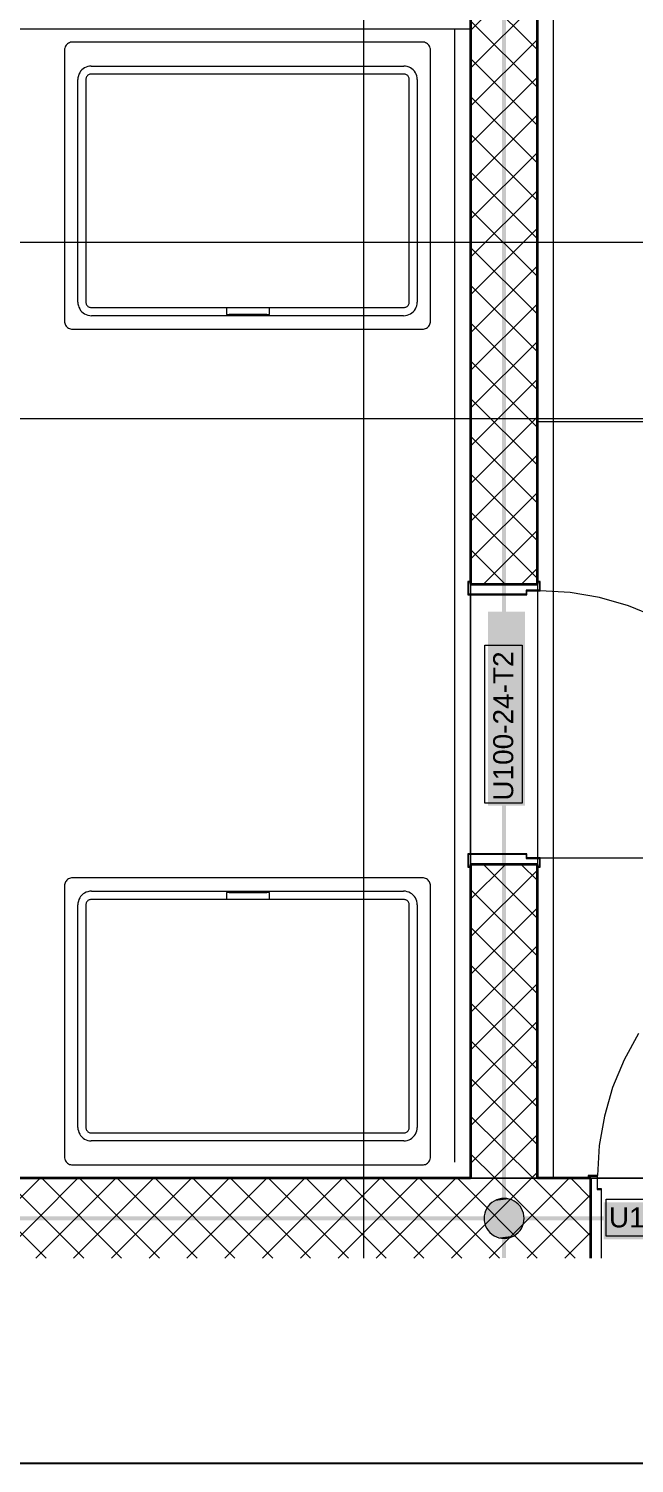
# Model space of a CAD drawing. Extents: x -1132 to 613, y -233 to 616.
# Drawn here: x -576.5 to -531.2, y -174.5 to -67 of the extents above; entities that cross this region are included whole.
import ezdxf
from ezdxf.lldxf.tags import DXFTag

# ---------------------------------------------------------------- set-up
doc = ezdxf.new("R2010")
doc.units = 0
doc.layers.get('0').update_dxf_attribs({"lineweight": 13})
for name, color, linetype, lineweight in [('A-DETL-____-HDLN', 7, '_Verdeckte Linien_', 9), ('A-DOOR-____-IDEN', 7, 'Continuous', 5), ('A-DOOR-____-OTLN', 7, 'Continuous', 9), ('A-DOOR-FRAM-MCUT', 7, 'Continuous', 9), ('A-DOOR-OPNG-OTLN', 7, 'Continuous', 9), ('A-FLOR-____-OTLN', 7, 'Continuous', 9), ('A-FLOR-____-OVHD', 7, 'Strichpunkt - Fein', 9), ('A-WALL-____-MCUT', 7, 'Continuous', 35), ('A-WALL-____-PATT', 7, 'Continuous', 35), ('Q-SPCQ-____-OTLN', 7, 'Continuous', 9), ('S-GRID-____-OTLN', 7, 'Continuous', 5)]:
    doc.layers.add(name, color=color, linetype=linetype, lineweight=lineweight)
doc.layers.add('EL01_WAN_Leitung_Potentialausgleich', color=1, linetype='fein_strichliert', lineweight=13, true_color=0xff0000)
doc.styles.get("Standard").update_dxf_attribs({"font": 'arial.ttf'})
tags = doc.linetypes.add('_Rasterlinie_', pattern=[0.375, 0.2, -0.05, 0.075, -0.05]).pattern_tags.tags
tags[10:11] = [DXFTag(74, 4), DXFTag(75, 0), DXFTag(340, '0'), DXFTag(46, 1.0), DXFTag(50, 0.0), DXFTag(44, 0.0), DXFTag(45, 0.0)]
tags[8:9] = [DXFTag(74, 4), DXFTag(75, 0), DXFTag(340, '0'), DXFTag(46, 1.0), DXFTag(50, 0.0), DXFTag(44, 0.0), DXFTag(45, 0.0)]
tags[6:7] = [DXFTag(74, 4), DXFTag(75, 0), DXFTag(340, '0'), DXFTag(46, 1.0), DXFTag(50, 0.0), DXFTag(44, 0.0), DXFTag(45, 0.0)]
tags[4:5] = [DXFTag(74, 4), DXFTag(75, 0), DXFTag(340, '0'), DXFTag(46, 1.0), DXFTag(50, 0.0), DXFTag(44, 0.0), DXFTag(45, 0.0)]
tags = doc.linetypes.add('_Verdeckte Linien_', pattern=[0.15, 0.1, -0.05]).pattern_tags.tags
tags[6:7] = [DXFTag(74, 4), DXFTag(75, 0), DXFTag(340, '0'), DXFTag(46, 1.0), DXFTag(50, 0.0), DXFTag(44, 0.0), DXFTag(45, 0.0)]
tags[4:5] = [DXFTag(74, 4), DXFTag(75, 0), DXFTag(340, '0'), DXFTag(46, 1.0), DXFTag(50, 0.0), DXFTag(44, 0.0), DXFTag(45, 0.0)]
tags = doc.linetypes.add('fein_strichliert', pattern=[4, 1, -2, 1]).pattern_tags.tags
tags[8:9] = [DXFTag(74, 4), DXFTag(75, 0), DXFTag(340, '0'), DXFTag(46, 0.0), DXFTag(50, 0.0), DXFTag(44, 0.0), DXFTag(45, 0.0)]
tags[6:7] = [DXFTag(74, 4), DXFTag(75, 0), DXFTag(340, '0'), DXFTag(46, 0.0), DXFTag(50, 0.0), DXFTag(44, 0.0), DXFTag(45, 0.0)]
tags[4:5] = [DXFTag(74, 4), DXFTag(75, 0), DXFTag(340, '0'), DXFTag(46, 0.0), DXFTag(50, 0.0), DXFTag(44, 0.0), DXFTag(45, 0.0)]
tags = doc.linetypes.add('Grundrissdarstellung Sturz', pattern=[0.25, 0.15, -0.05, 0, -0.05]).pattern_tags.tags
tags[10:11] = [DXFTag(74, 4), DXFTag(75, 0), DXFTag(340, '0'), DXFTag(46, 1.0), DXFTag(50, 0.0), DXFTag(44, 0.0), DXFTag(45, 0.0)]
tags[8:9] = [DXFTag(74, 4), DXFTag(75, 0), DXFTag(340, '0'), DXFTag(46, 1.0), DXFTag(50, 0.0), DXFTag(44, 0.0), DXFTag(45, 0.0)]
tags[6:7] = [DXFTag(74, 4), DXFTag(75, 0), DXFTag(340, '0'), DXFTag(46, 1.0), DXFTag(50, 0.0), DXFTag(44, 0.0), DXFTag(45, 0.0)]
tags[4:5] = [DXFTag(74, 4), DXFTag(75, 0), DXFTag(340, '0'), DXFTag(46, 1.0), DXFTag(50, 0.0), DXFTag(44, 0.0), DXFTag(45, 0.0)]
tags = doc.linetypes.add('Strichpunkt - Fein', pattern=[0.2, 0.1, -0.05, 0, -0.05]).pattern_tags.tags
tags[10:11] = [DXFTag(74, 4), DXFTag(75, 0), DXFTag(340, '0'), DXFTag(46, 1.0), DXFTag(50, 0.0), DXFTag(44, 0.0), DXFTag(45, 0.0)]
tags[8:9] = [DXFTag(74, 4), DXFTag(75, 0), DXFTag(340, '0'), DXFTag(46, 1.0), DXFTag(50, 0.0), DXFTag(44, 0.0), DXFTag(45, 0.0)]
tags[6:7] = [DXFTag(74, 4), DXFTag(75, 0), DXFTag(340, '0'), DXFTag(46, 1.0), DXFTag(50, 0.0), DXFTag(44, 0.0), DXFTag(45, 0.0)]
tags[4:5] = [DXFTag(74, 4), DXFTag(75, 0), DXFTag(340, '0'), DXFTag(46, 1.0), DXFTag(50, 0.0), DXFTag(44, 0.0), DXFTag(45, 0.0)]

# ---------------------------------------------------------------- blocks, each defined once
blk = doc.blocks.new('Referenz-A0UJ2EK7XE', base_point=(-1124.08, -162.87))
at = {"layer": 'A-DETL-____-HDLN', "color": 0, "linetype": '_Verdeckte Linien_', "ltscale": 0.13}
blk.add_line((-743.51, -83.02), (-518.41, -83.02), dxfattribs=at)
at = {"layer": 'A-DOOR-____-IDEN', "color": 0, "linetype": 'Continuous', "ltscale": 0.13}
for p, q in [((-542.34, -125.04), (-542.34, -113.2)), ((-542.34, -113.2), (-539.56, -113.2)), ((-539.56, -113.2), (-539.56, -125.04)), ((-539.56, -125.04), (-542.34, -125.04)), ((-533.26, -154.69), (-521.42, -154.69)), ((-533.26, -157.47), (-533.26, -154.69)), ((-521.42, -157.47), (-533.26, -157.47))]:
    blk.add_line(p, q, dxfattribs=at)
at = {"layer": 'A-DOOR-____-IDEN', "color": 7, "linetype": 'Continuous', "ltscale": 0.13, "true_color": 0xffffff}
for points in [[(-542.1, -125.22), (-539.34, -125.22), (-542.1, -110.68)], [(-539.34, -125.22), (-542.1, -110.68), (-539.34, -110.68)], [(-533.44, -157.69), (-518.9, -157.69), (-533.44, -154.93)], [(-518.9, -157.69), (-533.44, -154.93), (-518.9, -154.93)]]:
    blk.add_solid(points, dxfattribs=at)
at = {"layer": 'A-DOOR-____-OTLN', "color": 0, "linetype": 'Grundrissdarstellung Sturz', "ltscale": 0.13}
for p, q in [((-543.41, -108.62), (-543.41, -129.62)), ((-538.41, -108.62), (-538.41, -129.62)), ((-534.41, -153.12), (-513.41, -153.12))]:
    blk.add_line(p, q, dxfattribs=at)
at = {"layer": 'A-DOOR-FRAM-MCUT', "color": 0, "linetype": 'Continuous', "ltscale": 0.13}
for p, q in [((-543.41, -108.42), (-543.61, -108.42)), ((-543.61, -108.42), (-543.61, -109.42)), ((-543.57, -109.38), (-543.57, -108.46)), ((-543.57, -108.46), (-543.41, -108.46)), ((-538.21, -108.42), (-538.41, -108.42)), ((-538.41, -108.46), (-538.25, -108.46)), ((-538.25, -108.46), (-538.25, -109.08)), ((-538.21, -109.12), (-538.21, -108.42)), ((-543.61, -109.42), (-539.21, -109.42)), ((-539.25, -109.38), (-543.57, -109.38)), ((-538.25, -109.08), (-539.25, -109.08)), ((-539.25, -109.08), (-539.25, -109.38)), ((-539.21, -109.42), (-539.21, -109.12)), ((-539.21, -109.12), (-538.21, -109.12)), ((-539.21, -128.82), (-543.61, -128.82)), ((-543.61, -128.82), (-543.61, -129.82)), ((-543.57, -129.78), (-543.57, -128.86)), ((-543.57, -128.86), (-539.25, -128.86)), ((-539.25, -128.86), (-539.25, -129.16)), ((-539.21, -129.12), (-539.21, -128.82)), ((-543.61, -129.82), (-543.41, -129.82)), ((-543.41, -129.78), (-543.57, -129.78)), ((-539.25, -129.16), (-538.25, -129.16)), ((-538.21, -129.12), (-539.21, -129.12)), ((-538.25, -129.78), (-538.41, -129.78)), ((-538.41, -129.82), (-538.21, -129.82)), ((-538.25, -129.16), (-538.25, -129.78)), ((-538.21, -129.82), (-538.21, -129.12)), ((-533.91, -152.92), (-534.61, -152.92)), ((-534.61, -152.92), (-534.61, -153.12)), ((-534.57, -153.12), (-534.57, -152.96)), ((-534.57, -152.96), (-533.95, -152.96)), ((-533.95, -152.96), (-533.95, -153.96)), ((-533.91, -153.92), (-533.91, -152.92)), ((-533.95, -153.96), (-533.65, -153.96)), ((-533.61, -153.92), (-533.91, -153.92)), ((-533.65, -153.96), (-533.65, -159.1)), ((-533.61, -159.1), (-533.61, -153.92))]:
    blk.add_line(p, q, dxfattribs=at)
at = {"layer": 'A-DOOR-OPNG-OTLN', "color": 0, "linetype": 'Continuous', "ltscale": 0.13}
for p, q in [((-535.97, -109.25), (-538.21, -109.12)), ((-533.76, -109.62), (-535.97, -109.25)), ((-531.6, -110.24), (-533.76, -109.62)), ((-529.53, -111.1), (-531.6, -110.24)), ((-538.21, -129.12), (-518.21, -129.12)), ((-530.84, -142.28), (-531.93, -144.24)), ((-531.93, -144.24), (-532.78, -146.32)), ((-532.78, -146.32), (-533.4, -148.47)), ((-533.4, -148.47), (-533.78, -150.68)), ((-533.78, -150.68), (-533.91, -152.92))]:
    blk.add_line(p, q, dxfattribs=at)
at = {"layer": 'A-FLOR-____-OTLN', "color": 0, "linetype": 'Continuous', "ltscale": 0.13}
for p, q in [((-512.41, -96.47), (-538.41, -96.47)), ((-543.41, -109.38), (-543.41, -108.62)), ((-543.41, -128.82), (-543.41, -109.42)), ((-538.41, -108.62), (-538.41, -109.08)), ((-538.41, -109.12), (-538.41, -129.12)), ((-543.41, -129.62), (-543.41, -128.86)), ((-538.41, -129.16), (-538.41, -129.62)), ((-534.41, -153.12), (-533.95, -153.12)), ((-533.91, -153.12), (-513.91, -153.12))]:
    blk.add_line(p, q, dxfattribs=at)
at = {"layer": 'A-FLOR-____-OVHD', "color": 0, "linetype": 'Strichpunkt - Fein', "ltscale": 0.13}
for p, q in [((-537.21, -153.12), (-537.21, 177.78)), ((-544.61, -67.02), (-544.61, -151.92)), ((-239.31, -153.12), (-1003.21, -153.12))]:
    blk.add_line(p, q, dxfattribs=at)
at = {"layer": 'A-WALL-____-MCUT', "color": 0, "linetype": 'Continuous', "ltscale": 0.35}
for p, q in [((-538.41, -108.62), (-538.41, 29.98)), ((-543.41, -63.02), (-543.41, -108.62)), ((-543.41, -108.62), (-538.41, -108.62)), ((-538.41, -129.62), (-543.41, -129.62)), ((-543.41, -129.62), (-543.41, -153.12)), ((-538.41, -153.12), (-538.41, -129.62)), ((-543.41, -153.12), (-662.51, -153.12)), ((-534.41, -153.12), (-538.41, -153.12)), ((-534.41, -159.1), (-534.41, -153.12))]:
    blk.add_line(p, q, dxfattribs=at)
at = {"layer": 'A-WALL-____-MCUT', "color": 0, "linetype": 'Continuous', "lineweight": 9, "ltscale": 0.13}
for p, q in [((-716.51, -67.02), (-543.41, -67.02)), ((-543.41, -153.12), (-538.41, -153.12))]:
    blk.add_line(p, q, dxfattribs=at)
at = {"layer": 'A-WALL-____-PATT', "color": 0, "linetype": 'Continuous', "lineweight": 9, "ltscale": 0.13}
for p, q in [((-543.41, -67.16), (-539.27, -63.02)), ((-538.41, -68.61), (-543.41, -63.61)), ((-543.41, -69.99), (-538.41, -64.99)), ((-538.41, -71.43), (-543.41, -66.43)), ((-543.41, -72.82), (-538.41, -67.82)), ((-538.41, -74.26), (-543.41, -69.26)), ((-543.41, -75.65), (-538.41, -70.65)), ((-538.41, -77.09), (-543.41, -72.09)), ((-543.41, -78.48), (-538.41, -73.48)), ((-538.41, -79.92), (-543.41, -74.92)), ((-543.41, -81.3), (-538.41, -76.3)), ((-538.41, -82.75), (-543.41, -77.75)), ((-543.41, -84.13), (-538.41, -79.13)), ((-538.41, -85.58), (-543.41, -80.58)), ((-543.41, -86.96), (-538.41, -81.96)), ((-538.41, -88.4), (-543.41, -83.4)), ((-543.41, -89.79), (-538.41, -84.79)), ((-538.41, -91.23), (-543.41, -86.23)), ((-543.41, -92.62), (-538.41, -87.62)), ((-538.41, -94.06), (-543.41, -89.06)), ((-543.41, -95.45), (-538.41, -90.45)), ((-538.41, -96.89), (-543.41, -91.89)), ((-543.41, -98.28), (-538.41, -93.28)), ((-538.41, -99.72), (-543.41, -94.72)), ((-543.41, -101.1), (-538.41, -96.1)), ((-538.41, -102.55), (-543.41, -97.55)), ((-543.41, -103.93), (-538.41, -98.93)), ((-538.41, -105.37), (-543.41, -100.37)), ((-543.41, -106.76), (-538.41, -101.76)), ((-538.41, -108.2), (-543.41, -103.2)), ((-542.44, -108.62), (-538.41, -104.59)), ((-540.82, -108.62), (-543.41, -106.03)), ((-539.61, -108.62), (-538.41, -107.42)), ((-543.41, -132.22), (-540.81, -129.62)), ((-538.41, -133.66), (-542.44, -129.62)), ((-538.41, -130.83), (-539.62, -129.62)), ((-543.41, -135.04), (-538.41, -130.04)), ((-538.41, -136.49), (-543.41, -131.49)), ((-543.41, -137.87), (-538.41, -132.87)), ((-538.41, -139.32), (-543.41, -134.32)), ((-543.41, -140.7), (-538.41, -135.7)), ((-538.41, -142.14), (-543.41, -137.14)), ((-543.41, -143.53), (-538.41, -138.53)), ((-538.41, -144.97), (-543.41, -139.97)), ((-543.41, -146.36), (-538.41, -141.36)), ((-538.41, -147.8), (-543.41, -142.8)), ((-543.41, -149.19), (-538.41, -144.19)), ((-538.41, -150.63), (-543.41, -145.63)), ((-543.41, -152.02), (-538.41, -147.02)), ((-538.74, -153.12), (-543.41, -148.46)), ((-541.68, -153.12), (-538.41, -149.84)), ((-541.57, -153.12), (-543.41, -151.29)), ((-581.61, -159.1), (-575.63, -153.12)), ((-575.19, -159.1), (-581.17, -153.12)), ((-578.78, -159.1), (-572.8, -153.12)), ((-572.36, -159.1), (-578.34, -153.12)), ((-575.95, -159.1), (-569.97, -153.12)), ((-569.53, -159.1), (-575.51, -153.12)), ((-573.12, -159.1), (-567.14, -153.12)), ((-566.7, -159.1), (-572.68, -153.12)), ((-570.29, -159.1), (-564.31, -153.12)), ((-563.87, -159.1), (-569.86, -153.12)), ((-567.46, -159.1), (-561.48, -153.12)), ((-561.05, -159.1), (-567.03, -153.12)), ((-564.64, -159.1), (-558.65, -153.12)), ((-558.22, -159.1), (-564.2, -153.12)), ((-561.81, -159.1), (-555.83, -153.12)), ((-555.39, -159.1), (-561.37, -153.12)), ((-558.98, -159.1), (-553, -153.12)), ((-552.56, -159.1), (-558.54, -153.12)), ((-556.15, -159.1), (-550.17, -153.12)), ((-549.73, -159.1), (-555.71, -153.12)), ((-553.32, -159.1), (-547.34, -153.12)), ((-546.9, -159.1), (-552.88, -153.12)), ((-550.49, -159.1), (-544.51, -153.12)), ((-544.07, -159.1), (-550.06, -153.12)), ((-547.67, -159.1), (-541.68, -153.12)), ((-541.25, -159.1), (-547.23, -153.12)), ((-544.84, -159.1), (-538.86, -153.12)), ((-538.42, -159.1), (-544.4, -153.12)), ((-542.01, -159.1), (-536.03, -153.12)), ((-535.59, -159.1), (-541.57, -153.12)), ((-538.86, -153.12), (-538.41, -152.67)), ((-534.41, -157.46), (-538.74, -153.12)), ((-534.41, -154.63), (-535.91, -153.12)), ((-539.18, -159.1), (-534.41, -154.33)), ((-536.35, -159.1), (-534.41, -157.16))]:
    blk.add_line(p, q, dxfattribs=at)
at = {"layer": 'Q-SPCQ-____-OTLN', "color": 0, "linetype": 'Continuous', "ltscale": 0.13}
for p, q in [((-573.8, -68.54), (-573.81, -68.62)), ((-573.81, -68.62), (-573.81, -88.92)), ((-573.79, -68.47), (-573.8, -68.54)), ((-573.76, -68.39), (-573.79, -68.47)), ((-573.73, -68.32), (-573.76, -68.39)), ((-573.68, -68.26), (-573.73, -68.32)), ((-573.63, -68.2), (-573.68, -68.26)), ((-573.57, -68.15), (-573.63, -68.2)), ((-573.51, -68.1), (-573.57, -68.15)), ((-573.44, -68.07), (-573.51, -68.1)), ((-573.36, -68.04), (-573.44, -68.07)), ((-573.28, -68.03), (-573.36, -68.04)), ((-573.21, -68.02), (-573.28, -68.03)), ((-547.01, -68.02), (-573.21, -68.02)), ((-546.93, -68.03), (-547.01, -68.02)), ((-546.85, -68.04), (-546.93, -68.03)), ((-546.78, -68.07), (-546.85, -68.04)), ((-546.71, -68.1), (-546.78, -68.07)), ((-546.64, -68.15), (-546.71, -68.1)), ((-546.58, -68.2), (-546.64, -68.15)), ((-546.53, -68.26), (-546.58, -68.2)), ((-546.49, -68.32), (-546.53, -68.26)), ((-546.45, -68.39), (-546.49, -68.32)), ((-546.43, -68.47), (-546.45, -68.39)), ((-546.41, -68.54), (-546.43, -68.47)), ((-546.41, -68.62), (-546.41, -68.54)), ((-546.41, -88.92), (-546.41, -68.62)), ((-571.94, -69.83), (-572.06, -69.86)), ((-571.81, -69.82), (-571.94, -69.83)), ((-571.81, -69.82), (-548.41, -69.82)), ((-548.28, -69.83), (-548.41, -69.82)), ((-548.15, -69.86), (-548.28, -69.83)), ((-572.8, -70.69), (-572.81, -70.82)), ((-572.81, -87.5), (-572.81, -70.82)), ((-572.77, -70.56), (-572.8, -70.69)), ((-572.73, -70.44), (-572.77, -70.56)), ((-572.67, -70.32), (-572.73, -70.44)), ((-572.6, -70.21), (-572.67, -70.32)), ((-572.51, -70.11), (-572.6, -70.21)), ((-572.41, -70.03), (-572.51, -70.11)), ((-572.31, -69.96), (-572.41, -70.03)), ((-572.19, -69.9), (-572.31, -69.96)), ((-572.2, -70.77), (-572.21, -70.82)), ((-572.21, -70.82), (-572.21, -87.5)), ((-572.19, -70.72), (-572.2, -70.77)), ((-572.06, -69.86), (-572.19, -69.9)), ((-572.18, -70.67), (-572.19, -70.72)), ((-572.15, -70.62), (-572.18, -70.67)), ((-572.12, -70.58), (-572.15, -70.62)), ((-572.09, -70.54), (-572.12, -70.58)), ((-572.05, -70.5), (-572.09, -70.54)), ((-572.01, -70.48), (-572.05, -70.5)), ((-571.96, -70.45), (-572.01, -70.48)), ((-571.91, -70.44), (-571.96, -70.45)), ((-571.86, -70.43), (-571.91, -70.44)), ((-571.81, -70.42), (-571.86, -70.43)), ((-548.41, -70.42), (-571.81, -70.42)), ((-548.35, -70.43), (-548.41, -70.42)), ((-548.3, -70.44), (-548.35, -70.43)), ((-548.25, -70.45), (-548.3, -70.44)), ((-548.21, -70.48), (-548.25, -70.45)), ((-548.16, -70.5), (-548.21, -70.48)), ((-548.12, -70.54), (-548.16, -70.5)), ((-548.02, -69.9), (-548.15, -69.86)), ((-548.09, -70.58), (-548.12, -70.54)), ((-548.06, -70.62), (-548.09, -70.58)), ((-548.04, -70.67), (-548.06, -70.62)), ((-548.02, -70.72), (-548.04, -70.67)), ((-547.91, -69.96), (-548.02, -69.9)), ((-548.01, -70.77), (-548.02, -70.72)), ((-548.01, -70.82), (-548.01, -70.77)), ((-548.01, -87.5), (-548.01, -70.82)), ((-547.8, -70.03), (-547.91, -69.96)), ((-547.7, -70.11), (-547.8, -70.03)), ((-547.61, -70.21), (-547.7, -70.11)), ((-547.54, -70.32), (-547.61, -70.21)), ((-547.48, -70.44), (-547.54, -70.32)), ((-547.44, -70.56), (-547.48, -70.44)), ((-547.41, -70.69), (-547.44, -70.56)), ((-547.41, -70.82), (-547.41, -70.69)), ((-547.41, -70.82), (-547.41, -87.5)), ((-572.81, -87.5), (-572.8, -87.63)), ((-572.8, -87.63), (-572.77, -87.77)), ((-572.77, -87.77), (-572.73, -87.89)), ((-572.73, -87.89), (-572.67, -88.01)), ((-572.67, -88.01), (-572.6, -88.12)), ((-572.21, -87.5), (-572.2, -87.55)), ((-572.2, -87.55), (-572.19, -87.61)), ((-572.19, -87.61), (-572.18, -87.65)), ((-572.18, -87.65), (-572.15, -87.7)), ((-572.15, -87.7), (-572.12, -87.75)), ((-572.12, -87.75), (-572.09, -87.78)), ((-572.09, -87.78), (-572.05, -87.82)), ((-572.05, -87.82), (-572.01, -87.85)), ((-572.01, -87.85), (-571.96, -87.87)), ((-571.96, -87.87), (-571.91, -87.89)), ((-571.91, -87.89), (-571.86, -87.9)), ((-571.86, -87.9), (-571.81, -87.9)), ((-571.81, -87.9), (-548.41, -87.9)), ((-561.67, -87.95), (-561.67, -88.43)), ((-558.45, -88.43), (-558.45, -87.95)), ((-548.41, -87.9), (-548.35, -87.9)), ((-548.35, -87.9), (-548.3, -87.89)), ((-548.3, -87.89), (-548.25, -87.87)), ((-548.25, -87.87), (-548.21, -87.85)), ((-548.21, -87.85), (-548.16, -87.82)), ((-548.16, -87.82), (-548.12, -87.78)), ((-548.12, -87.78), (-548.09, -87.75)), ((-548.09, -87.75), (-548.06, -87.7)), ((-548.06, -87.7), (-548.04, -87.65)), ((-548.04, -87.65), (-548.02, -87.61)), ((-548.02, -87.61), (-548.01, -87.55)), ((-548.01, -87.55), (-548.01, -87.5)), ((-547.62, -88.12), (-547.54, -88.01)), ((-547.54, -88.01), (-547.48, -87.89)), ((-547.48, -87.89), (-547.44, -87.77)), ((-547.44, -87.77), (-547.41, -87.63)), ((-547.41, -87.63), (-547.41, -87.5)), ((-573.81, -88.92), (-573.8, -89)), ((-573.8, -89), (-573.79, -89.08)), ((-573.79, -89.08), (-573.76, -89.15)), ((-573.76, -89.15), (-573.73, -89.22)), ((-572.6, -88.12), (-572.51, -88.22)), ((-572.51, -88.22), (-572.41, -88.31)), ((-572.41, -88.31), (-572.3, -88.39)), ((-572.3, -88.39), (-572.18, -88.44)), ((-572.18, -88.44), (-572.05, -88.49)), ((-572.05, -88.49), (-571.92, -88.51)), ((-571.92, -88.51), (-571.79, -88.52)), ((-548.43, -88.52), (-571.79, -88.52)), ((-561.67, -88.43), (-561.47, -88.43)), ((-558.65, -88.43), (-561.47, -88.43)), ((-558.65, -88.43), (-558.45, -88.43)), ((-548.43, -88.52), (-548.29, -88.51)), ((-548.29, -88.51), (-548.16, -88.49)), ((-548.16, -88.49), (-548.04, -88.44)), ((-548.04, -88.44), (-547.92, -88.39)), ((-547.92, -88.39), (-547.81, -88.31)), ((-547.81, -88.31), (-547.7, -88.22)), ((-547.7, -88.22), (-547.62, -88.12)), ((-546.49, -89.22), (-546.45, -89.15)), ((-546.45, -89.15), (-546.43, -89.08)), ((-546.43, -89.08), (-546.41, -89)), ((-546.41, -89), (-546.41, -88.92)), ((-573.73, -89.22), (-573.68, -89.29)), ((-573.68, -89.29), (-573.63, -89.35)), ((-573.63, -89.35), (-573.57, -89.4)), ((-573.57, -89.4), (-573.51, -89.44)), ((-573.51, -89.44), (-573.44, -89.48)), ((-573.44, -89.48), (-573.36, -89.5)), ((-573.36, -89.5), (-573.28, -89.52)), ((-573.28, -89.52), (-573.21, -89.52)), ((-573.21, -89.52), (-547.01, -89.52)), ((-547.01, -89.52), (-546.93, -89.52)), ((-546.93, -89.52), (-546.85, -89.5)), ((-546.85, -89.5), (-546.78, -89.48)), ((-546.78, -89.48), (-546.71, -89.44)), ((-546.71, -89.44), (-546.64, -89.4)), ((-546.64, -89.4), (-546.58, -89.35)), ((-546.58, -89.35), (-546.53, -89.29)), ((-546.53, -89.29), (-546.49, -89.22)), ((-573.79, -131.07), (-573.8, -131.14)), ((-573.76, -130.99), (-573.79, -131.07)), ((-573.73, -130.92), (-573.76, -130.99)), ((-573.68, -130.86), (-573.73, -130.92)), ((-573.63, -130.8), (-573.68, -130.86)), ((-573.57, -130.75), (-573.63, -130.8)), ((-573.51, -130.7), (-573.57, -130.75)), ((-573.44, -130.67), (-573.51, -130.7)), ((-573.36, -130.64), (-573.44, -130.67)), ((-573.28, -130.63), (-573.36, -130.64)), ((-573.21, -130.62), (-573.28, -130.63)), ((-547.01, -130.62), (-573.21, -130.62)), ((-546.93, -130.63), (-547.01, -130.62)), ((-546.85, -130.64), (-546.93, -130.63)), ((-546.78, -130.67), (-546.85, -130.64)), ((-546.71, -130.7), (-546.78, -130.67)), ((-546.64, -130.75), (-546.71, -130.7)), ((-546.58, -130.8), (-546.64, -130.75)), ((-546.53, -130.86), (-546.58, -130.8)), ((-546.49, -130.92), (-546.53, -130.86)), ((-546.45, -130.99), (-546.49, -130.92)), ((-546.43, -131.07), (-546.45, -130.99)), ((-546.41, -131.14), (-546.43, -131.07)), ((-573.8, -131.14), (-573.81, -131.22)), ((-573.81, -131.22), (-573.81, -151.52)), ((-572.67, -132.13), (-572.73, -132.25)), ((-572.6, -132.02), (-572.67, -132.13)), ((-572.51, -131.92), (-572.6, -132.02)), ((-572.41, -131.83), (-572.51, -131.92)), ((-572.3, -131.76), (-572.41, -131.83)), ((-572.18, -131.7), (-572.3, -131.76)), ((-572.05, -131.66), (-572.18, -131.7)), ((-571.92, -131.63), (-572.05, -131.66)), ((-571.79, -131.62), (-571.92, -131.63)), ((-571.79, -131.62), (-548.43, -131.62)), ((-561.67, -131.71), (-561.67, -132.2)), ((-561.47, -131.71), (-561.67, -131.71)), ((-561.47, -131.71), (-558.65, -131.71)), ((-558.45, -131.71), (-558.65, -131.71)), ((-558.45, -132.2), (-558.45, -131.71)), ((-548.29, -131.63), (-548.43, -131.62)), ((-548.16, -131.66), (-548.29, -131.63)), ((-548.04, -131.7), (-548.16, -131.66)), ((-547.92, -131.76), (-548.04, -131.7)), ((-547.81, -131.83), (-547.92, -131.76)), ((-547.7, -131.92), (-547.81, -131.83)), ((-547.62, -132.02), (-547.7, -131.92)), ((-547.54, -132.13), (-547.62, -132.02)), ((-547.48, -132.25), (-547.54, -132.13)), ((-546.41, -131.22), (-546.41, -131.14)), ((-546.41, -151.52), (-546.41, -131.22)), ((-572.8, -132.51), (-572.81, -132.64)), ((-572.81, -149.32), (-572.81, -132.64)), ((-572.77, -132.38), (-572.8, -132.51)), ((-572.73, -132.25), (-572.77, -132.38)), ((-572.2, -132.59), (-572.21, -132.64)), ((-572.21, -132.64), (-572.21, -149.32)), ((-572.19, -132.54), (-572.2, -132.59)), ((-572.18, -132.49), (-572.19, -132.54)), ((-572.15, -132.44), (-572.18, -132.49)), ((-572.12, -132.4), (-572.15, -132.44)), ((-572.09, -132.36), (-572.12, -132.4)), ((-572.05, -132.32), (-572.09, -132.36)), ((-572.01, -132.3), (-572.05, -132.32)), ((-571.96, -132.27), (-572.01, -132.3)), ((-571.91, -132.26), (-571.96, -132.27)), ((-571.86, -132.25), (-571.91, -132.26)), ((-571.81, -132.24), (-571.86, -132.25)), ((-548.41, -132.24), (-571.81, -132.24)), ((-548.35, -132.25), (-548.41, -132.24)), ((-548.3, -132.26), (-548.35, -132.25)), ((-548.25, -132.27), (-548.3, -132.26)), ((-548.21, -132.3), (-548.25, -132.27)), ((-548.16, -132.32), (-548.21, -132.3)), ((-548.12, -132.36), (-548.16, -132.32)), ((-548.09, -132.4), (-548.12, -132.36)), ((-548.06, -132.44), (-548.09, -132.4)), ((-548.04, -132.49), (-548.06, -132.44)), ((-548.02, -132.54), (-548.04, -132.49)), ((-548.01, -132.59), (-548.02, -132.54)), ((-548.01, -132.64), (-548.01, -132.59)), ((-548.01, -149.32), (-548.01, -132.64)), ((-547.44, -132.38), (-547.48, -132.25)), ((-547.41, -132.51), (-547.44, -132.38)), ((-547.41, -132.64), (-547.41, -132.51)), ((-547.41, -132.64), (-547.41, -149.32)), ((-572.81, -149.32), (-572.8, -149.45)), ((-572.21, -149.32), (-572.2, -149.37)), ((-548.01, -149.37), (-548.01, -149.32)), ((-547.41, -149.45), (-547.41, -149.32)), ((-572.8, -149.45), (-572.77, -149.58)), ((-572.77, -149.58), (-572.73, -149.7)), ((-572.73, -149.7), (-572.67, -149.82)), ((-572.67, -149.82), (-572.6, -149.93)), ((-572.6, -149.93), (-572.51, -150.03)), ((-572.51, -150.03), (-572.41, -150.12)), ((-572.41, -150.12), (-572.31, -150.19)), ((-572.31, -150.19), (-572.19, -150.25)), ((-572.2, -149.37), (-572.19, -149.43)), ((-572.19, -149.43), (-572.18, -149.47)), ((-572.19, -150.25), (-572.06, -150.29)), ((-572.18, -149.47), (-572.15, -149.52)), ((-572.15, -149.52), (-572.12, -149.57)), ((-572.12, -149.57), (-572.09, -149.6)), ((-572.09, -149.6), (-572.05, -149.64)), ((-572.06, -150.29), (-571.94, -150.31)), ((-572.05, -149.64), (-572.01, -149.67)), ((-572.01, -149.67), (-571.96, -149.69)), ((-571.96, -149.69), (-571.91, -149.71)), ((-571.94, -150.31), (-571.81, -150.32)), ((-571.91, -149.71), (-571.86, -149.72)), ((-571.86, -149.72), (-571.81, -149.72)), ((-571.81, -149.72), (-548.41, -149.72)), ((-548.41, -150.32), (-571.81, -150.32)), ((-548.41, -149.72), (-548.35, -149.72)), ((-548.41, -150.32), (-548.28, -150.31)), ((-548.35, -149.72), (-548.3, -149.71)), ((-548.3, -149.71), (-548.25, -149.69)), ((-548.28, -150.31), (-548.15, -150.29)), ((-548.25, -149.69), (-548.21, -149.67)), ((-548.21, -149.67), (-548.16, -149.64)), ((-548.16, -149.64), (-548.12, -149.6)), ((-548.15, -150.29), (-548.02, -150.25)), ((-548.12, -149.6), (-548.09, -149.57)), ((-548.09, -149.57), (-548.06, -149.52)), ((-548.06, -149.52), (-548.04, -149.47)), ((-548.04, -149.47), (-548.02, -149.43)), ((-548.02, -149.43), (-548.01, -149.37)), ((-548.02, -150.25), (-547.91, -150.19)), ((-547.91, -150.19), (-547.8, -150.12)), ((-547.8, -150.12), (-547.7, -150.03)), ((-547.7, -150.03), (-547.61, -149.93)), ((-547.61, -149.93), (-547.54, -149.82)), ((-547.54, -149.82), (-547.48, -149.7)), ((-547.48, -149.7), (-547.44, -149.58)), ((-547.44, -149.58), (-547.41, -149.45)), ((-573.81, -151.52), (-573.8, -151.6)), ((-573.8, -151.6), (-573.79, -151.68)), ((-573.79, -151.68), (-573.76, -151.75)), ((-573.76, -151.75), (-573.73, -151.82)), ((-573.73, -151.82), (-573.68, -151.89)), ((-573.68, -151.89), (-573.63, -151.95)), ((-573.63, -151.95), (-573.57, -152)), ((-573.57, -152), (-573.51, -152.04)), ((-573.51, -152.04), (-573.44, -152.08)), ((-573.44, -152.08), (-573.36, -152.1)), ((-573.36, -152.1), (-573.28, -152.12)), ((-573.28, -152.12), (-573.21, -152.12)), ((-573.21, -152.12), (-547.01, -152.12)), ((-547.01, -152.12), (-546.93, -152.12)), ((-546.93, -152.12), (-546.85, -152.1)), ((-546.85, -152.1), (-546.78, -152.08)), ((-546.78, -152.08), (-546.71, -152.04)), ((-546.71, -152.04), (-546.64, -152)), ((-546.64, -152), (-546.58, -151.95)), ((-546.58, -151.95), (-546.53, -151.89)), ((-546.53, -151.89), (-546.49, -151.82)), ((-546.49, -151.82), (-546.45, -151.75)), ((-546.45, -151.75), (-546.43, -151.68)), ((-546.43, -151.68), (-546.41, -151.6)), ((-546.41, -151.6), (-546.41, -151.52))]:
    blk.add_line(p, q, dxfattribs=at)
at = {"layer": 'S-GRID-____-OTLN', "color": 0, "linetype": '_Rasterlinie_', "ltscale": 0.13}
for p, q in [((-551.41, -159.1), (-551.41, 585.98)), ((-1115.8, -96.22), (95.18, -96.22))]:
    blk.add_line(p, q, dxfattribs=at)
at = {"layer": 'A-DOOR-____-IDEN', "color": 0, "linetype": 'Continuous', "ltscale": 0.13, "insert": (-541.72, -124.84), "char_height": 1.5, "attachment_point": 1, "rotation": 90}
blk.add_mtext('{\\fArial;U100-24-T2}', dxfattribs=at)
at = {"layer": 'A-DOOR-____-IDEN', "color": 0, "linetype": 'Continuous', "ltscale": 0.13, "insert": (-533.06, -155.3), "char_height": 1.5, "attachment_point": 1}
blk.add_mtext('{\\fArial;U100-18-T1}', dxfattribs=at)
blk = doc.blocks.new('Anschlusspunkt-A0UJ2ELJXE', base_point=(-542.4, -157.63))
at = {"color": 0, "linetype": 'ByBlock', "lineweight": -2, "ltscale": 0.13}
for p, q in [((-541.29, -154.68), (-541.48, -154.74)), ((-541.1, -154.64), (-541.29, -154.68)), ((-540.9, -154.63), (-541.1, -154.64)), ((-540.71, -154.64), (-540.9, -154.63)), ((-540.52, -154.68), (-540.71, -154.64)), ((-540.33, -154.74), (-540.52, -154.68)), ((-542.35, -155.74), (-542.39, -155.93)), ((-542.29, -155.55), (-542.35, -155.74)), ((-542.2, -155.38), (-542.29, -155.55)), ((-542.09, -155.21), (-542.2, -155.38)), ((-541.96, -155.07), (-542.09, -155.21)), ((-541.82, -154.94), (-541.96, -155.07)), ((-541.65, -154.83), (-541.82, -154.94)), ((-541.48, -154.74), (-541.65, -154.83)), ((-540.15, -154.83), (-540.33, -154.74)), ((-539.99, -154.94), (-540.15, -154.83)), ((-539.84, -155.07), (-539.99, -154.94)), ((-539.71, -155.21), (-539.84, -155.07)), ((-539.61, -155.38), (-539.71, -155.21)), ((-539.52, -155.55), (-539.61, -155.38)), ((-539.46, -155.74), (-539.52, -155.55)), ((-539.42, -155.93), (-539.46, -155.74)), ((-542.39, -155.93), (-542.4, -156.13)), ((-542.4, -156.13), (-542.39, -156.32)), ((-542.39, -156.32), (-542.35, -156.52)), ((-542.35, -156.52), (-542.29, -156.7)), ((-542.29, -156.7), (-542.2, -156.88)), ((-539.61, -156.88), (-539.52, -156.7)), ((-539.52, -156.7), (-539.46, -156.52)), ((-539.46, -156.52), (-539.42, -156.32)), ((-539.4, -156.13), (-539.42, -155.93)), ((-539.42, -156.32), (-539.4, -156.13)), ((-542.2, -156.88), (-542.09, -157.04)), ((-542.09, -157.04), (-541.96, -157.19)), ((-541.96, -157.19), (-541.82, -157.32)), ((-541.82, -157.32), (-541.65, -157.43)), ((-541.65, -157.43), (-541.48, -157.51)), ((-541.48, -157.51), (-541.29, -157.58)), ((-541.29, -157.58), (-541.1, -157.61)), ((-541.1, -157.61), (-540.9, -157.63)), ((-540.9, -157.63), (-540.71, -157.61)), ((-540.71, -157.61), (-540.52, -157.58)), ((-540.52, -157.58), (-540.33, -157.51)), ((-540.33, -157.51), (-540.15, -157.43)), ((-540.15, -157.43), (-539.99, -157.32)), ((-539.99, -157.32), (-539.84, -157.19)), ((-539.84, -157.19), (-539.71, -157.04)), ((-539.71, -157.04), (-539.61, -156.88))]:
    blk.add_line(p, q, dxfattribs=at)
for points in [[(-540.17, -154.82), (-541.63, -154.82), (-540.51, -154.68)], [(-541.63, -154.82), (-540.51, -154.68), (-541.31, -154.68)], [(-540.51, -154.68), (-541.31, -154.68), (-540.54, -154.67)], [(-541.31, -154.68), (-540.54, -154.67), (-541.24, -154.67)], [(-540.54, -154.67), (-541.24, -154.67), (-540.93, -154.63)], [(-539.4, -156.13), (-542.4, -156.13), (-539.46, -155.74)], [(-542.4, -156.13), (-539.46, -155.74), (-542.35, -155.74)], [(-539.46, -155.74), (-542.35, -155.74), (-539.6, -155.38)], [(-542.35, -155.74), (-539.6, -155.38), (-542.21, -155.38)], [(-539.46, -155.74), (-542.35, -155.74), (-539.46, -155.74)], [(-542.35, -155.74), (-539.46, -155.74), (-542.35, -155.74)], [(-539.6, -155.38), (-542.21, -155.38), (-539.61, -155.37)], [(-542.21, -155.38), (-539.61, -155.37), (-542.2, -155.37)], [(-539.61, -155.37), (-542.2, -155.37), (-539.84, -155.08)], [(-542.2, -155.37), (-539.84, -155.08), (-541.97, -155.08)], [(-539.84, -155.08), (-541.97, -155.08), (-539.85, -155.06)], [(-541.97, -155.08), (-539.85, -155.06), (-541.95, -155.06)], [(-539.85, -155.06), (-541.95, -155.06), (-540.15, -154.84)], [(-541.95, -155.06), (-540.15, -154.84), (-541.67, -154.84)], [(-540.15, -154.84), (-541.67, -154.84), (-540.17, -154.82)], [(-541.67, -154.84), (-540.17, -154.82), (-541.63, -154.82)], [(-542.35, -156.51), (-539.4, -156.13), (-542.4, -156.13)], [(-539.46, -156.51), (-542.35, -156.51), (-539.4, -156.13)], [(-539.46, -156.52), (-542.35, -156.52), (-539.46, -156.51)], [(-542.35, -156.52), (-539.46, -156.51), (-542.35, -156.51)], [(-542.21, -156.87), (-539.46, -156.52), (-542.35, -156.52)], [(-539.6, -156.87), (-542.21, -156.87), (-539.46, -156.52)], [(-542.2, -156.88), (-539.6, -156.87), (-542.21, -156.87)], [(-539.61, -156.88), (-542.2, -156.88), (-539.6, -156.87)], [(-541.97, -157.18), (-539.61, -156.88), (-542.2, -156.88)], [(-539.84, -157.18), (-541.97, -157.18), (-539.61, -156.88)], [(-541.95, -157.2), (-539.84, -157.18), (-541.97, -157.18)], [(-539.85, -157.2), (-541.95, -157.2), (-539.84, -157.18)], [(-541.67, -157.42), (-539.85, -157.2), (-541.95, -157.2)], [(-540.15, -157.42), (-541.67, -157.42), (-539.85, -157.2)], [(-541.63, -157.43), (-540.15, -157.42), (-541.67, -157.42)], [(-540.17, -157.43), (-541.63, -157.43), (-540.15, -157.42)], [(-541.31, -157.57), (-540.17, -157.43), (-541.63, -157.43)], [(-540.51, -157.57), (-541.31, -157.57), (-540.17, -157.43)], [(-541.24, -157.58), (-540.51, -157.57), (-541.31, -157.57)], [(-540.54, -157.58), (-541.24, -157.58), (-540.51, -157.57)], [(-540.93, -157.63), (-540.54, -157.58), (-541.24, -157.58)]]:
    blk.add_solid(points, dxfattribs=at)
blk = doc.blocks.new('Polylinie-A0UJ2EPNXE', base_point=(-541.05, -463.87))
at = {"color": 0, "linetype": 'ByBlock', "lineweight": -2, "ltscale": 0.13}
for points in [[(-541.05, -159.1), (-540.75, -159.1), (-541.05, 219.33)], [(-540.75, -159.1), (-541.05, 219.33), (-540.75, 219.33)]]:
    blk.add_solid(points, dxfattribs=at)

msp = doc.modelspace()

# ---------------------------------------------------------------- linework, layer by layer
at = {"color": 0, "linetype": 'ByBlock', "lineweight": -2, "ltscale": 0.13}
msp.add_line((-1132.42, -174.47), (607.58, -174.47), dxfattribs=at)
at = {"layer": 'EL01_WAN_Leitung_Potentialausgleich', "linetype": 'ByBlock', "ltscale": 0.13}
for points in [[(-1085.3, -156.28), (48.2, -156.28), (-1085.3, -155.98)], [(48.2, -156.28), (-1085.3, -155.98), (48.2, -155.98)]]:
    msp.add_solid(points, dxfattribs=at)

# ---------------------------------------------------------------- block references
at = {"color": 9, "lineweight": 25, "ltscale": 0.25, "true_color": 0xc0c0c0}
msp.add_blockref('Referenz-A0UJ2EK7XE', (-1124.08, -162.87), dxfattribs=at)
at = {"layer": 'EL01_WAN_Leitung_Potentialausgleich', "linetype": 'ByBlock', "ltscale": 0.13}
for name, p in [('Polylinie-A0UJ2EPNXE', (-541.05, -463.87)), ('Anschlusspunkt-A0UJ2ELJXE', (-542.4, -157.63))]:
    msp.add_blockref(name, p, dxfattribs=at)

doc.saveas('drawing.dxf')
